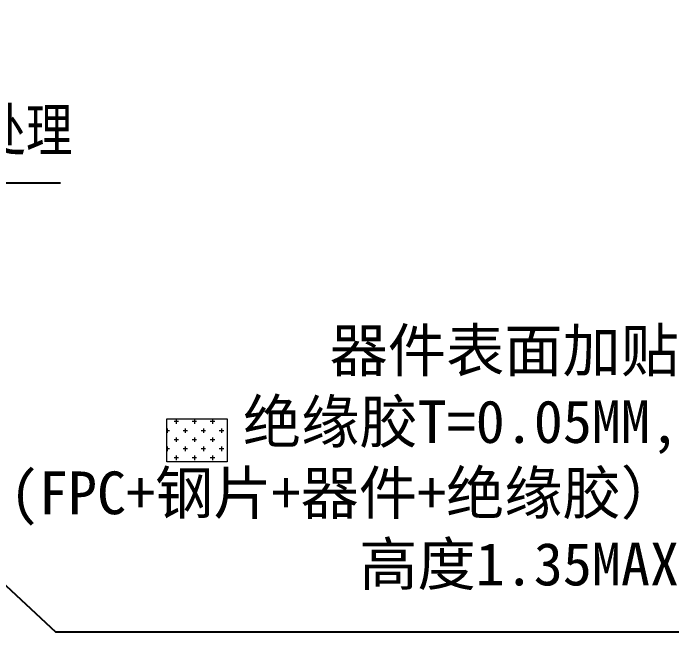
# Model space of a CAD drawing. Header units: millimetres. Extents: x 1167 to 2098, y -78 to 499.
# Drawn here: x 1919.93 to 1943.31, y 264.28 to 285.99 of the extents above; entities that cross this region are included whole.
import ezdxf

# ---------------------------------------------------------------- set-up
doc = ezdxf.new("R2010")
doc.units = ezdxf.units.MM
for name, color, linetype, lineweight in [('cover lens', 6, 'Continuous', 25), ('DIM', 3, 'Continuous', 5), ('TAPE', 90, 'Continuous', 5)]:
    doc.layers.add(name, color=color, linetype=linetype, lineweight=lineweight)
doc.styles.add('RD', font='ROMAND.shx', dxfattribs={"width": 0.8})
doc.styles.add('宋体', font='')
doc.styles.get('宋体').set_extended_font_data('SimSun')
doc.dimstyles.new('DIM', dxfattribs={"dimtxt": 1.5, "dimasz": 0.8, "dimexe": 0, "dimexo": 0.5, "dimgap": 0.11, "dimtad": 0, "dimzin": 1, "dimdsep": 46, "dimtxsty": 'RD', "dimcen": 0, "dimclrd": 256, "dimclre": 256, "dimclrt": 256, "dimadec": 0, "dimazin": 0, "dimtm": 1e-09, "dimtfac": 1, "dimtofl": 0, "dimtmove": 0, "dimatfit": 3, "dimfxl": 1, "dimlwe": -1, "dimarcsym": 0})

# ---------------------------------------------------------------- blocks, each defined once
blk = doc.blocks.new('R200N1K-045-CVL-V01-A')
at = {"layer": 'cover lens', "color": 1}
blk.add_lwpolyline([(1646.079, 301.216), (1646.079, 320.636, 0.033631), (1645.863, 323.847, 0.322481), (1637.867, 332.287, 0.047164), (1633.379, 332.711), (1622.379, 332.711, 0.047164), (1617.891, 332.287, 0.322481), (1609.895, 323.847, 0.033631), (1609.679, 320.636), (1609.679, 301.216, 0.033631), (1609.895, 298.005, 0.322481), (1617.891, 289.566, 0.047164), (1622.379, 289.141), (1633.379, 289.141, 0.047164), (1637.867, 289.566, 0.322481), (1645.863, 298.005, 0.033631)], format="xyb", close=True, dxfattribs=at)

msp = doc.modelspace()

# ---------------------------------------------------------------- hatches: boundary and pattern name
at = {"layer": 'TAPE', "lineweight": 5}
h = msp.add_hatch(dxfattribs=at)
h.set_pattern_fill('CROSS', color=32, scale=0.05, angle=180)
h.set_pattern_definition([(180, (274.7358, -5.83945), (-0.3175, -0.3175), [0.15875, -0.47625]), (270, (274.65643, -5.76007), (0.3175, -0.3175), [0.15875, -0.47625])])
h.paths.add_polyline_path([(1925.3234, 271.7508), (1927.439, 271.7508), (1927.439, 270.2407), (1925.3234, 270.2407)])

# ---------------------------------------------------------------- linework, layer by layer
at = {"layer": 'TAPE', "color": 32, "lineweight": 5}
msp.add_lwpolyline([(1925.3234, 271.7508), (1927.439, 271.7508), (1927.439, 270.2407), (1925.3234, 270.2407)], close=True, dxfattribs=at)

# ---------------------------------------------------------------- block references
at = {"layer": 'DIM', "color": 3, "lineweight": 5}
msp.add_blockref('R200N1K-045-CVL-V01-A', (275.0142, -4.5488), dxfattribs=at)

# ---------------------------------------------------------------- texts
at = {"layer": 'DIM', "color": 3, "char_height": 1.5, "width": 24.670352, "attachment_point": 3, "style": '宋体'}
for s, insert in [('{\\W0.8;\\C256;弯折位置软化处理}', (1922.0114, 282.6449)), ('器件表面加贴\\P绝缘胶T=0.05MM,\\P(FPC+钢片+器件+绝缘胶）\\P高度1.35MAX', (1943.3206, 274.9071))]:
    msp.add_mtext(s, dxfattribs=dict(at, insert=insert))

# ---------------------------------------------------------------- leaders
at = {"layer": 'DIM', "lineweight": 5}
msp.add_leader([(1904.0754, 283.9016), (1908.5499, 280.0448), (1921.5896, 280.0448)], dimstyle='DIM', override={"dimgap": 0.11, "dimtad": 0}, dxfattribs=at)
at = {"layer": 'DIM', "color": 3, "lineweight": 5}
msp.add_leader([(1911.5127, 273.4691), (1921.415, 264.2814), (1943.3094, 264.2814)], dimstyle='DIM', override={"dimgap": 0.11, "dimtad": 0}, dxfattribs=at)

doc.saveas('drawing.dxf')
